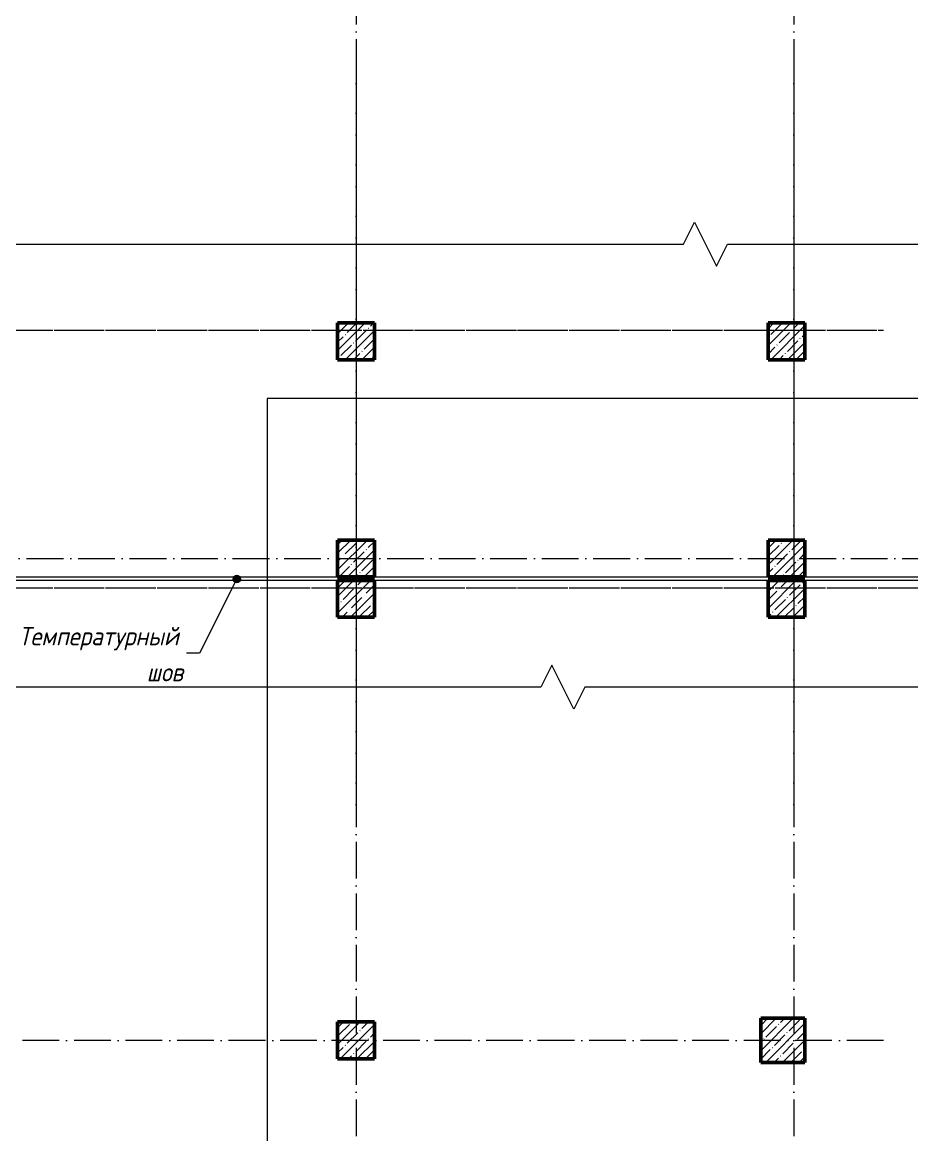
# Model space of a CAD drawing. Header units: millimetres. Extents: x -12989 to 629078, y -109036 to 555275.
# Drawn here: x 591627 to 603716, y 301290 to 316409 of the extents above; entities that cross this region are included whole.
import ezdxf

# ---------------------------------------------------------------- set-up
doc = ezdxf.new("R2010")
doc.units = ezdxf.units.MM
doc.linetypes.add('50_200_ШТРИХ_1Т_ш5_п1_п1_', pattern=[700, 500, -100, 0, -100])
for name, color, linetype, lineweight in [('A-DETL-GENF-OTLN', 7, 'Continuous', 9), ('A-FLOR-____-OTLN', 7, 'Continuous', 9), ('G-____-____-TEXT', 7, 'Continuous', 9), ('S-COLS-____-MCUT', 7, 'Continuous', 50), ('S-COLS-____-OTLN', 7, 'Continuous', 9), ('S-GRID-____-OTLN-1', 7, '50_200_ШТРИХ_1Т_ш5_п1_п1_', 9)]:
    doc.layers.add(name, color=color, linetype=linetype, lineweight=lineweight)
doc.layers.add('G-____-____-SYMB-1', color=9, linetype='Continuous', lineweight=9, true_color=0x808080)
doc.styles.add('ISOCPEUR_I', font='isocpeui.ttf', dxfattribs={"width": 0.9, "height": 2.5})
doc.styles.add('ISOCPEUR_I_9', font='isocpeui.ttf', dxfattribs={"width": 0.9, "height": 250})
pattern_1 = [(45, (-89000, -42681.04), (-114.04925, 114.04925), []), (45, (-88885.95, -42681.04), (-114.04925, 114.04925), [201.613, -40.323, 3.353, -36.97])]
pattern_2 = [(45, (-83150, -42681.04), (-114.04925, 114.04925), []), (45, (-83035.95, -42681.04), (-114.04925, 114.04925), [201.613, -40.323, 3.353, -36.97])]
pattern_3 = [(45, (-89000, -46181.04), (-114.04925, 114.04925), []), (45, (-88885.95, -46181.04), (-114.04925, 114.04925), [201.613, -40.323, 3.353, -36.97])]
pattern_4 = [(45, (-83150, -46181.04), (-114.04925, 114.04925), []), (45, (-83035.95, -46181.04), (-114.04925, 114.04925), [201.613, -40.323, 3.353, -36.97])]
pattern_5 = [(45, (-83150, -43231.04), (-114.04925, 114.04925), []), (45, (-83035.95, -43231.04), (-114.04925, 114.04925), [201.613, -40.323, 3.353, -36.97])]
pattern_6 = [(45, (-89000, -43231.04), (-114.04925, 114.04925), []), (45, (-88885.95, -43231.04), (-114.04925, 114.04925), [201.613, -40.323, 3.353, -36.97])]

# ---------------------------------------------------------------- blocks, each defined once
blk = doc.blocks.new('BSC_Колонна _Прямоугольная - 500х500-25642906-АР1_План отверстий 1 этажа в осях 1-64_А-ГГ')
at = {"layer": 'S-COLS-____-OTLN'}
h = blk.add_hatch(dxfattribs=at)
h.set_pattern_fill('FP_37', color=256, style=0, pattern_type=2)
h.set_pattern_definition(pattern_1)
h.paths.add_polyline_path([(-250, -250), (250, -250), (250, 250), (-250, 250)], flags=0)
at = {"layer": 'S-COLS-____-MCUT'}
for p, q in [((250, 250), (-250, 250)), ((-250, 250), (-250, -250)), ((250, -250), (250, 250)), ((-250, -250), (250, -250))]:
    blk.add_line(p, q, dxfattribs=at)
blk = doc.blocks.new('BSC_Колонна _Прямоугольная - 600х600-26981669-АР1_План отверстий 1 этажа в осях 1-64_А-ГГ')
at = {"layer": 'S-COLS-____-OTLN'}
h = blk.add_hatch(dxfattribs=at)
h.set_pattern_fill('FP_43', color=256, style=0, pattern_type=2)
h.set_pattern_definition([(45, (-88950, -36681.04), (-114.04925, 114.04925), []), (45, (-88835.95, -36681.04), (-114.04925, 114.04925), [201.613, -40.323, 3.353, -36.97])])
h.paths.add_polyline_path([(-300, -300), (300, -300), (300, 300), (-300, 300)], flags=0)
at = {"layer": 'S-COLS-____-MCUT'}
for p, q in [((300, 300), (-300, 300)), ((-300, 300), (-300, -300)), ((300, -300), (300, 300)), ((-300, -300), (300, -300))]:
    blk.add_line(p, q, dxfattribs=at)
blk = doc.blocks.new('BSC_Колонна _Прямоугольная - 500х500-V17-АР1_План отверстий 1 этажа в осях 1-64_А-ГГ')
at = {"layer": 'S-COLS-____-OTLN'}
h = blk.add_hatch(dxfattribs=at)
h.set_pattern_fill('FP_48', color=256, style=0, pattern_type=2)
h.set_pattern_definition(pattern_2)
h.paths.add_polyline_path([(-250, -250), (250, -250), (250, 250), (-250, 250)], flags=0)
at = {"layer": 'S-COLS-____-MCUT'}
for p, q in [((250, 250), (-250, 250)), ((-250, 250), (-250, -250)), ((250, -250), (250, 250)), ((-250, -250), (250, -250))]:
    blk.add_line(p, q, dxfattribs=at)
blk = doc.blocks.new('BSC_Колонна _Прямоугольная - 500х500-V87-АР1_План отверстий 1 этажа в осях 1-64_А-ГГ')
at = {"layer": 'S-COLS-____-OTLN'}
h = blk.add_hatch(dxfattribs=at)
h.set_pattern_fill('FP_119', color=256, style=0, pattern_type=2)
h.set_pattern_definition(pattern_3)
h.paths.add_polyline_path([(-250, -250), (250, -250), (250, 250), (-250, 250)], flags=0)
at = {"layer": 'S-COLS-____-MCUT'}
for p, q in [((250, 250), (-250, 250)), ((-250, 250), (-250, -250)), ((250, -250), (250, 250)), ((-250, -250), (250, -250))]:
    blk.add_line(p, q, dxfattribs=at)
blk = doc.blocks.new('BSC_Колонна _Прямоугольная - 500х500-V88-АР1_План отверстий 1 этажа в осях 1-64_А-ГГ')
at = {"layer": 'S-COLS-____-OTLN'}
h = blk.add_hatch(dxfattribs=at)
h.set_pattern_fill('FP_120', color=256, style=0, pattern_type=2)
h.set_pattern_definition(pattern_4)
h.paths.add_polyline_path([(-250, -250), (250, -250), (250, 250), (-250, 250)], flags=0)
at = {"layer": 'S-COLS-____-MCUT'}
for p, q in [((250, 250), (-250, 250)), ((-250, 250), (-250, -250)), ((250, -250), (250, 250)), ((-250, -250), (250, -250))]:
    blk.add_line(p, q, dxfattribs=at)
blk = doc.blocks.new('BSC_Колонна _Прямоугольная - 500х500-V91-АР1_План отверстий 1 этажа в осях 1-64_А-ГГ')
at = {"layer": 'S-COLS-____-OTLN'}
h = blk.add_hatch(dxfattribs=at)
h.set_pattern_fill('FP_123', color=256, style=0, pattern_type=2)
h.set_pattern_definition([(45, (-83150, -36681.04), (-114.04925, 114.04925), []), (45, (-83035.95, -36681.04), (-114.04925, 114.04925), [201.613, -40.323, 3.353, -36.97])])
h.paths.add_polyline_path([(-250, -250), (250, -250), (250, 250), (-250, 250)], flags=0)
at = {"layer": 'S-COLS-____-MCUT'}
for p, q in [((250, 250), (-250, 250)), ((-250, 250), (-250, -250)), ((250, -250), (250, 250)), ((-250, -250), (250, -250))]:
    blk.add_line(p, q, dxfattribs=at)
blk = doc.blocks.new('BSC_Колонна _Прямоугольная - 500х500-V135-АР1_План отверстий 1 этажа в осях 1-64_А-ГГ')
at = {"layer": 'S-COLS-____-OTLN'}
h = blk.add_hatch(dxfattribs=at)
h.set_pattern_fill('FP_169', color=256, style=0, pattern_type=2)
h.set_pattern_definition(pattern_5)
h.paths.add_polyline_path([(-250, -250), (250, -250), (250, 250), (-250, 250)], flags=0)
at = {"layer": 'S-COLS-____-MCUT'}
for p, q in [((250, 250), (-250, 250)), ((-250, 250), (-250, -250)), ((250, -250), (250, 250)), ((-250, -250), (250, -250))]:
    blk.add_line(p, q, dxfattribs=at)
blk = doc.blocks.new('BSC_Колонна _Прямоугольная - 500х500-V136-АР1_План отверстий 1 этажа в осях 1-64_А-ГГ')
at = {"layer": 'S-COLS-____-OTLN'}
h = blk.add_hatch(dxfattribs=at)
h.set_pattern_fill('FP_170', color=256, style=0, pattern_type=2)
h.set_pattern_definition(pattern_6)
h.paths.add_polyline_path([(-250, -250), (250, -250), (250, 250), (-250, 250)], flags=0)
at = {"layer": 'S-COLS-____-MCUT'}
for p, q in [((250, 250), (-250, 250)), ((-250, 250), (-250, -250)), ((250, -250), (250, 250)), ((-250, -250), (250, -250))]:
    blk.add_line(p, q, dxfattribs=at)
blk = doc.blocks.new('DET_L_Линия разрыва - М100-27490010-АР1_План отверстий 1 этажа в осях 1-64_А-ГГ')
at = {"layer": 'A-DETL-GENF-OTLN'}
for p, q in [((14250, 300), (14100, 0)), ((14550, -300), (14250, 300)), ((14100, 0), (0, 0)), ((14700, 0), (14550, -300)), ((28800, 0), (14700, 0))]:
    blk.add_line(p, q, dxfattribs=at)
blk = doc.blocks.new('BSC_Колонна _Прямоугольная - 500х500-V37-АР1_План отверстий 1 этажа в осях 1-64_Ю-ЯЯ')
at = {"layer": 'S-COLS-____-OTLN'}
h = blk.add_hatch(dxfattribs=at)
h.set_pattern_fill('FP_44', color=256, style=0, pattern_type=2)
h.set_pattern_definition(pattern_1)
h.paths.add_polyline_path([(-250, -250), (250, -250), (250, 250), (-250, 250)], flags=0)
at = {"layer": 'S-COLS-____-MCUT'}
for p, q in [((250, 250), (-250, 250)), ((-250, 250), (-250, -250)), ((250, -250), (250, 250)), ((-250, -250), (250, -250))]:
    blk.add_line(p, q, dxfattribs=at)
blk = doc.blocks.new('BSC_Колонна _Прямоугольная - 500х500-V39-АР1_План отверстий 1 этажа в осях 1-64_Ю-ЯЯ')
at = {"layer": 'S-COLS-____-OTLN'}
h = blk.add_hatch(dxfattribs=at)
h.set_pattern_fill('FP_46', color=256, style=0, pattern_type=2)
h.set_pattern_definition(pattern_2)
h.paths.add_polyline_path([(-250, -250), (250, -250), (250, 250), (-250, 250)], flags=0)
at = {"layer": 'S-COLS-____-MCUT'}
for p, q in [((250, 250), (-250, 250)), ((-250, 250), (-250, -250)), ((250, -250), (250, 250)), ((-250, -250), (250, -250))]:
    blk.add_line(p, q, dxfattribs=at)
blk = doc.blocks.new('BSC_Колонна _Прямоугольная - 500х500-V58-АР1_План отверстий 1 этажа в осях 1-64_Ю-ЯЯ')
at = {"layer": 'S-COLS-____-OTLN'}
h = blk.add_hatch(dxfattribs=at)
h.set_pattern_fill('FP_65', color=256, style=0, pattern_type=2)
h.set_pattern_definition(pattern_3)
h.paths.add_polyline_path([(-250, -250), (250, -250), (250, 250), (-250, 250)], flags=0)
at = {"layer": 'S-COLS-____-MCUT'}
for p, q in [((250, 250), (-250, 250)), ((-250, 250), (-250, -250)), ((250, -250), (250, 250)), ((-250, -250), (250, -250))]:
    blk.add_line(p, q, dxfattribs=at)
blk = doc.blocks.new('BSC_Колонна _Прямоугольная - 500х500-V59-АР1_План отверстий 1 этажа в осях 1-64_Ю-ЯЯ')
at = {"layer": 'S-COLS-____-OTLN'}
h = blk.add_hatch(dxfattribs=at)
h.set_pattern_fill('FP_66', color=256, style=0, pattern_type=2)
h.set_pattern_definition(pattern_4)
h.paths.add_polyline_path([(-250, -250), (250, -250), (250, 250), (-250, 250)], flags=0)
at = {"layer": 'S-COLS-____-MCUT'}
for p, q in [((250, 250), (-250, 250)), ((-250, 250), (-250, -250)), ((250, -250), (250, 250)), ((-250, -250), (250, -250))]:
    blk.add_line(p, q, dxfattribs=at)
blk = doc.blocks.new('BSC_Колонна _Прямоугольная - 500х500-V143-АР1_План отверстий 1 этажа в осях 1-64_Ю-ЯЯ')
at = {"layer": 'S-COLS-____-OTLN'}
h = blk.add_hatch(dxfattribs=at)
h.set_pattern_fill('FP_154', color=256, style=0, pattern_type=2)
h.set_pattern_definition(pattern_5)
h.paths.add_polyline_path([(-250, -250), (250, -250), (250, 250), (-250, 250)], flags=0)
at = {"layer": 'S-COLS-____-MCUT'}
for p, q in [((250, 250), (-250, 250)), ((-250, 250), (-250, -250)), ((250, -250), (250, 250)), ((-250, -250), (250, -250))]:
    blk.add_line(p, q, dxfattribs=at)
blk = doc.blocks.new('BSC_Колонна _Прямоугольная - 500х500-V144-АР1_План отверстий 1 этажа в осях 1-64_Ю-ЯЯ')
at = {"layer": 'S-COLS-____-OTLN'}
h = blk.add_hatch(dxfattribs=at)
h.set_pattern_fill('FP_155', color=256, style=0, pattern_type=2)
h.set_pattern_definition(pattern_6)
h.paths.add_polyline_path([(-250, -250), (250, -250), (250, 250), (-250, 250)], flags=0)
at = {"layer": 'S-COLS-____-MCUT'}
for p, q in [((250, 250), (-250, 250)), ((-250, 250), (-250, -250)), ((250, -250), (250, 250)), ((-250, -250), (250, -250))]:
    blk.add_line(p, q, dxfattribs=at)
blk = doc.blocks.new('DET_L_Линия разрыва - М100-27489994-АР1_План отверстий 1 этажа в осях 1-64_Ю-ЯЯ')
at = {"layer": 'A-DETL-GENF-OTLN'}
for p, q in [((16000, 300), (15850, 0)), ((16300, -300), (16000, 300)), ((15850, 0), (0, 0)), ((16450, 0), (16300, -300)), ((32300, 0), (16450, 0))]:
    blk.add_line(p, q, dxfattribs=at)

msp = doc.modelspace()

# ---------------------------------------------------------------- hatches: boundary and pattern name
at = {"layer": 'G-____-____-TEXT'}
h = msp.add_hatch(color=256, dxfattribs=at)
edge = h.paths.add_edge_path(flags=0)
edge.add_arc((594544.4077, 308842.9515), 50, 0, 360)
h = msp.add_hatch(color=256, dxfattribs=at)
edge = h.paths.add_edge_path(flags=0)
edge.add_arc((594544.4077, 308842.9515), 50, 0, 360)

# ---------------------------------------------------------------- linework, layer by layer
at = {"layer": 'A-FLOR-____-OTLN'}
for p, q in [((591013.3109, 308872.5335), (595913.3109, 308872.5335)), ((591013.3109, 308872.5335), (595913.3109, 308872.5335)), ((595913.3109, 308822.5335), (591013.3109, 308822.5335)), ((595913.3109, 308822.5335), (591013.3109, 308822.5335)), ((596413.3109, 308872.5335), (601763.3109, 308872.5335)), ((596413.3109, 308872.5335), (601763.3109, 308872.5335)), ((601763.3109, 308822.5335), (596413.3109, 308822.5335)), ((601763.3109, 308822.5335), (596413.3109, 308822.5335)), ((602263.3109, 308872.5335), (605713.3109, 308872.5335)), ((602263.3109, 308872.5335), (605713.3109, 308872.5335)), ((605713.3109, 308822.5335), (602263.3109, 308822.5335)), ((605713.3109, 308822.5335), (602263.3109, 308822.5335))]:
    msp.add_line(p, q, dxfattribs=at)
at = {"layer": 'G-____-____-SYMB-1'}
for p, q in [((594956.3086, 311297.8177), (594956.3086, 261103.0337)), ((611761.5109, 311297.8177), (594956.3086, 311297.8177)), ((594956.3086, 311297.8177), (594956.3086, 306256.699)), ((611761.5109, 311297.8177), (594956.3086, 311297.8177))]:
    msp.add_line(p, q, dxfattribs=at)
at = {"layer": 'G-____-____-TEXT'}
for p, q in [((594544.4077, 308842.9515), (594037.3512, 307835.5681)), ((594544.4077, 308842.9515), (594037.3512, 307835.5681)), ((594037.3512, 307835.5681), (593857.6632, 307835.5681)), ((594037.3512, 307835.5681), (593857.6632, 307835.5681))]:
    msp.add_line(p, q, dxfattribs=at)
msp.add_circle((594544.4077, 308842.9515), 50, dxfattribs=at)
msp.add_circle((594544.4077, 308842.9515), 50, dxfattribs=at)
at = {"layer": 'S-GRID-____-OTLN-1'}
for p, q in [((596163.3109, 356784.3429), (596163.3109, 305473.1205)), ((602113.3109, 356784.3429), (602113.3109, 305473.1205)), ((596163.3109, 315772.4512), (596163.3109, 277714.2258)), ((602113.3109, 315772.4512), (602113.3109, 261408.8852)), ((580340.0813, 312222.5335), (603332.0982, 312222.5335)), ((582257.9486, 312222.5335), (603332.0982, 312222.5335)), ((587485.6254, 309122.5335), (616977.5243, 309122.5335)), ((587485.6254, 309122.5335), (616977.5243, 309122.5335)), ((580340.0813, 308722.5335), (617087.7175, 308722.5335)), ((582257.9486, 308722.5335), (617087.7175, 308722.5335)), ((603332.0982, 302572.5335), (580340.0813, 302572.5335))]:
    msp.add_line(p, q, dxfattribs=at)

# ---------------------------------------------------------------- block references
at = {"layer": 'A-DETL-GENF-OTLN', "rotation": 180}
msp.add_blockref('DET_L_Линия разрыва - М100-27490010-АР1_План отверстий 1 этажа в осях 1-64_А-ГГ', (615313.3109, 313392.6721), dxfattribs=at)
at = {"layer": 'A-DETL-GENF-OTLN'}
msp.add_blockref('DET_L_Линия разрыва - М100-27489994-АР1_План отверстий 1 этажа в осях 1-64_Ю-ЯЯ', (582823.3109, 307372.5335), dxfattribs=at)
at = {"layer": 'S-COLS-____-OTLN'}
for name, p in [('BSC_Колонна _Прямоугольная - 500х500-V88-АР1_План отверстий 1 этажа в осях 1-64_А-ГГ', (596163.3109, 312072.5335)), ('BSC_Колонна _Прямоугольная - 500х500-V59-АР1_План отверстий 1 этажа в осях 1-64_Ю-ЯЯ', (596163.3109, 312072.5335)), ('BSC_Колонна _Прямоугольная - 500х500-V87-АР1_План отверстий 1 этажа в осях 1-64_А-ГГ', (602013.3109, 312072.5335)), ('BSC_Колонна _Прямоугольная - 500х500-V58-АР1_План отверстий 1 этажа в осях 1-64_Ю-ЯЯ', (602013.3109, 312072.5335)), ('BSC_Колонна _Прямоугольная - 500х500-V135-АР1_План отверстий 1 этажа в осях 1-64_А-ГГ', (596163.3109, 309122.5335)), ('BSC_Колонна _Прямоугольная - 500х500-V143-АР1_План отверстий 1 этажа в осях 1-64_Ю-ЯЯ', (596163.3109, 309122.5335)), ('BSC_Колонна _Прямоугольная - 500х500-V136-АР1_План отверстий 1 этажа в осях 1-64_А-ГГ', (602013.3109, 309122.5335)), ('BSC_Колонна _Прямоугольная - 500х500-V144-АР1_План отверстий 1 этажа в осях 1-64_Ю-ЯЯ', (602013.3109, 309122.5335)), ('BSC_Колонна _Прямоугольная - 500х500-V17-АР1_План отверстий 1 этажа в осях 1-64_А-ГГ', (596163.3109, 308572.5335)), ('BSC_Колонна _Прямоугольная - 500х500-V39-АР1_План отверстий 1 этажа в осях 1-64_Ю-ЯЯ', (596163.3109, 308572.5335)), ('BSC_Колонна _Прямоугольная - 500х500-25642906-АР1_План отверстий 1 этажа в осях 1-64_А-ГГ', (602013.3109, 308572.5335)), ('BSC_Колонна _Прямоугольная - 500х500-V37-АР1_План отверстий 1 этажа в осях 1-64_Ю-ЯЯ', (602013.3109, 308572.5335)), ('BSC_Колонна _Прямоугольная - 600х600-26981669-АР1_План отверстий 1 этажа в осях 1-64_А-ГГ', (601963.3109, 302572.5335)), ('BSC_Колонна _Прямоугольная - 500х500-V91-АР1_План отверстий 1 этажа в осях 1-64_А-ГГ', (596163.3109, 302572.5335))]:
    msp.add_blockref(name, p, dxfattribs=at)

# ---------------------------------------------------------------- texts
at = {"layer": 'G-____-____-TEXT', "char_height": 250, "attachment_point": 1}
for s, insert, width, style in [('Температурный', (591578.9029, 308191.4222), 2763.416813, 'ISOCPEUR_I'), ('Температурный', (591578.9029, 308191.4222), 2763.416813, 'ISOCPEUR_I_9'), ('шов', (593317.2154, 307701.9431), 656.582063, 'ISOCPEUR_I'), ('шов', (593317.2154, 307701.9431), 656.582063, 'ISOCPEUR_I_9')]:
    msp.add_mtext(s, dxfattribs=dict(at, insert=insert, width=width, style=style))

doc.saveas('drawing.dxf')
